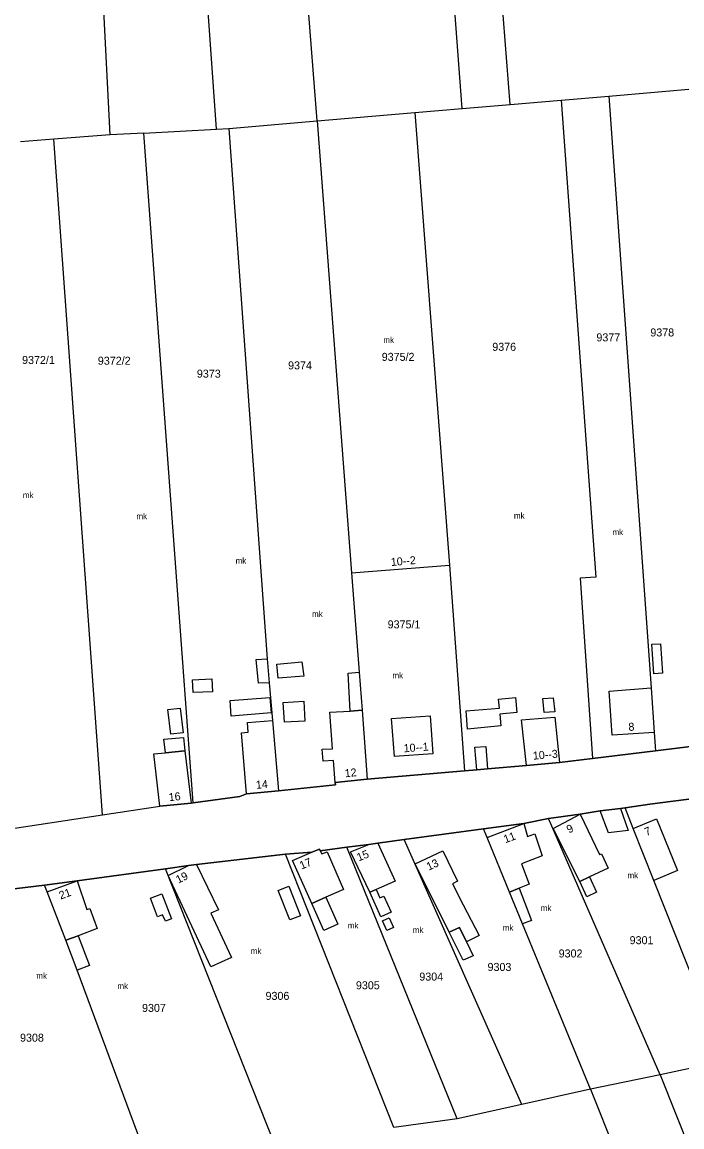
# Model space of a CAD drawing. Extents: x 768299 to 772392, y 136157 to 140026.
# Drawn here: x 769670.2 to 769835, y 137908.5 to 138184.5 of the extents above; entities that cross this region are included whole.
import ezdxf

# ---------------------------------------------------------------- set-up
doc = ezdxf.new("R2010")
doc.units = 0
for name, color, linetype in [('ITR-10-FRL_HATAR', 7, 'Continuous'), ('ITR-11-HRSZ', 7, 'Continuous'), ('ITR-15-MIN_OSZT', 7, 'Continuous'), ('ITR-30-LAKOEPULET', 7, 'Continuous'), ('ITR-31-GAZD_EPULET', 7, 'Continuous'), ('ITR-35-HAZSZAM', 7, 'Continuous')]:
    doc.layers.add(name, color=color, linetype=linetype)

msp = doc.modelspace()

# ---------------------------------------------------------------- linework, layer by layer
at = {"layer": 'ITR-10-FRL_HATAR'}
for p, q in [((769718.78, 138157.75), (769707.96, 138312.79)), ((769692.25, 138156.28), (769684.19, 138311.15)), ((769780.15, 138162.88), (769772.52, 138263.6)), ((769792.09, 138163.9), (769784.55, 138264.58)), ((769743.96, 138159.79), (769735.85, 138260.89)), ((769804.87, 138165), (769816.81, 138166.02)), ((769816.81, 138166.02), (769839.58, 138167.96)), ((769816.81, 138166.02), (769827.34, 138018.12)), ((769780.15, 138162.88), (769792.09, 138163.9)), ((769792.09, 138163.9), (769804.87, 138165)), ((769804.87, 138165), (769813.56, 138045.84)), ((769743.96, 138159.79), (769768.3, 138161.87)), ((769768.3, 138161.87), (769780.15, 138162.88)), ((769768.3, 138161.87), (769776.99, 138048.8)), ((769700.62, 138156.74), (769718.78, 138157.75)), ((769718.78, 138157.75), (769721.9, 138157.91)), ((769721.9, 138157.91), (769743.96, 138159.79)), ((769721.9, 138157.91), (769731.41, 138025.36)), ((769743.96, 138159.79), (769752.53, 138046.91)), ((769678.176, 138155.213), (769669.82, 138154.58)), ((769692.25, 138156.28), (769678.176, 138155.213)), ((769690.342, 137986.412), (769678.176, 138155.213)), ((769700.62, 138156.74), (769692.25, 138156.28)), ((769712.95, 137989.44), (769700.62, 138156.74)), ((769752.53, 138046.91), (769776.99, 138048.8)), ((769776.99, 138048.8), (769780.74, 137997.43)), ((769752.53, 138046.91), (769754.44, 138022.04)), ((769813.56, 138045.84), (769809.62, 138045.53)), ((769809.62, 138045.53), (769812.7, 138000.48)), ((769731.41, 138025.36), (769731.92, 138019.43)), ((769731.92, 138019.43), (769732.73, 138010)), ((769754.44, 138022.04), (769755.15, 138012.54)), ((769827.34, 138018.12), (769828.13, 138007.03)), ((769755.15, 138012.54), (769756.44, 137995.35)), ((769732.73, 138010), (769734.24, 137992.38)), ((769828.13, 138007.03), (769828.46, 138002.42)), ((769828.46, 138002.42), (769839.91, 138003.84)), ((769804.46, 137999.46), (769812.7, 138000.48)), ((769812.7, 138000.48), (769828.46, 138002.42)), ((769756.44, 137995.35), (769780.74, 137997.43)), ((769780.74, 137997.43), (769783.78, 137997.69)), ((769783.78, 137997.69), (769786.43, 137997.92)), ((769786.43, 137997.92), (769796.2, 137998.75)), ((769796.2, 137998.75), (769804.46, 137999.46)), ((769748.42, 137994.54), (769756.44, 137995.35)), ((769726.3, 137991.7), (769734.24, 137992.38)), ((769734.24, 137992.38), (769748.52, 137993.94)), ((769748.52, 137993.94), (769748.42, 137994.54)), ((769704.63, 137988.58), (769712.41, 137989.37)), ((769712.41, 137989.37), (769712.95, 137989.44)), ((769712.95, 137989.44), (769724.61, 137990.97)), ((769724.61, 137990.97), (769726.3, 137991.7)), ((769827.03, 137989.06), (769820.85, 137988.16)), ((769838.63, 137990.58), (769827.03, 137989.06)), ((769667.79, 137982.99), (769690.342, 137986.412)), ((769690.342, 137986.412), (769704.63, 137988.58)), ((769809.61, 137986.62), (769801.73, 137985.51)), ((769814.61, 137987.42), (769809.61, 137986.62)), ((769819.65, 137987.98), (769814.61, 137987.42)), ((769820.85, 137988.16), (769819.65, 137987.98)), ((769822.89, 137983), (769820.85, 137988.16)), ((769795.56, 137984.25), (769785.48, 137982.93)), ((769801.73, 137985.51), (769795.56, 137984.25)), ((769829.59, 137921.5), (769801.73, 137985.51)), ((769785.48, 137982.93), (769765.65, 137980.23)), ((769786.35, 137980.8), (769785.48, 137982.93)), ((769791.97, 137967.12), (769786.35, 137980.8)), ((769828.02, 137970.04), (769822.89, 137983)), ((769751.32, 137978.38), (769744.7, 137977.42)), ((769756.86, 137979.03), (769751.32, 137978.38)), ((769778.86, 137910.45), (769751.32, 137978.38)), ((769759.04, 137979.33), (769756.86, 137979.03)), ((769765.65, 137980.23), (769759.04, 137979.33)), ((769795.07, 137914.09), (769765.65, 137980.23)), ((769735.99, 137976.63), (769713.8, 137974.03)), ((769742.63, 137977.1), (769735.99, 137976.63)), ((769763.06, 137908.33), (769735.99, 137976.63)), ((769744.48, 137977.88), (769742.63, 137977.1)), ((769744.7, 137977.42), (769744.48, 137977.88)), ((769706, 137972.9), (769683.94, 137969.91)), ((769711.76, 137973.79), (769706, 137972.9)), ((769733.27, 137904.24), (769706, 137972.9)), ((769713.8, 137974.03), (769711.76, 137973.79)), ((769683.94, 137969.91), (769675.82, 137968.87)), ((769845.88, 137924.9), (769828.02, 137970.04)), ((769675.82, 137968.87), (769653.89, 137966.27)), ((769676.46, 137967.21), (769675.82, 137968.87)), ((769681.13, 137955.08), (769676.46, 137967.21)), ((769795.24, 137959.16), (769791.97, 137967.12)), ((769812.17, 137917.92), (769795.24, 137959.16)), ((769684.01, 137947.62), (769681.13, 137955.08)), ((769701.65, 137900), (769684.01, 137947.62)), ((769845.88, 137924.9), (769829.59, 137921.5)), ((769829.59, 137921.5), (769812.17, 137917.92)), ((769829.59, 137921.5), (769843.87, 137885.61)), ((769812.17, 137917.92), (769795.07, 137914.09)), ((769812.17, 137917.92), (769826.79, 137881.17)), ((769795.07, 137914.09), (769778.86, 137910.45)), ((769778.86, 137910.45), (769763.06, 137908.33))]:
    msp.add_line(p, q, dxfattribs=at)
at = {"layer": 'ITR-15-MIN_OSZT'}
for p, q in [((769718.78, 138157.75), (769707.96, 138312.79)), ((769692.25, 138156.28), (769684.19, 138311.15)), ((769780.15, 138162.88), (769772.52, 138263.6)), ((769792.09, 138163.9), (769784.55, 138264.58)), ((769743.96, 138159.79), (769735.85, 138260.89)), ((769804.87, 138165), (769816.81, 138166.02)), ((769816.81, 138166.02), (769839.58, 138167.96)), ((769816.81, 138166.02), (769827.34, 138018.12)), ((769780.15, 138162.88), (769792.09, 138163.9)), ((769792.09, 138163.9), (769804.87, 138165)), ((769804.87, 138165), (769813.56, 138045.84)), ((769743.96, 138159.79), (769768.3, 138161.87)), ((769768.3, 138161.87), (769780.15, 138162.88)), ((769768.3, 138161.87), (769776.99, 138048.8)), ((769700.62, 138156.74), (769718.78, 138157.75)), ((769718.78, 138157.75), (769721.9, 138157.91)), ((769721.9, 138157.91), (769743.96, 138159.79)), ((769721.9, 138157.91), (769731.41, 138025.36)), ((769743.96, 138159.79), (769752.53, 138046.91)), ((769678.176, 138155.213), (769669.82, 138154.58)), ((769692.25, 138156.28), (769678.176, 138155.213)), ((769690.342, 137986.412), (769678.176, 138155.213)), ((769700.62, 138156.74), (769692.25, 138156.28)), ((769712.95, 137989.44), (769700.62, 138156.74)), ((769752.53, 138046.91), (769776.99, 138048.8)), ((769776.99, 138048.8), (769780.74, 137997.43)), ((769752.53, 138046.91), (769754.44, 138022.04)), ((769813.56, 138045.84), (769809.62, 138045.53)), ((769809.62, 138045.53), (769812.7, 138000.48)), ((769731.41, 138025.36), (769731.92, 138019.43)), ((769731.92, 138019.43), (769732.73, 138010)), ((769754.44, 138022.04), (769755.15, 138012.54)), ((769827.34, 138018.12), (769828.13, 138007.03)), ((769755.15, 138012.54), (769756.44, 137995.35)), ((769732.73, 138010), (769734.24, 137992.38)), ((769828.13, 138007.03), (769828.46, 138002.42)), ((769839.91, 138003.84), (769828.46, 138002.42)), ((769812.7, 138000.48), (769804.46, 137999.46)), ((769828.46, 138002.42), (769812.7, 138000.48)), ((769780.74, 137997.43), (769756.44, 137995.35)), ((769783.78, 137997.69), (769780.74, 137997.43)), ((769786.43, 137997.92), (769783.78, 137997.69)), ((769796.2, 137998.75), (769786.43, 137997.92)), ((769804.46, 137999.46), (769796.2, 137998.75)), ((769756.44, 137995.35), (769748.42, 137994.54)), ((769734.24, 137992.38), (769726.3, 137991.7)), ((769748.52, 137993.94), (769734.24, 137992.38)), ((769748.42, 137994.54), (769748.52, 137993.94)), ((769704.63, 137988.58), (769712.41, 137989.37)), ((769712.41, 137989.37), (769712.95, 137989.44)), ((769724.61, 137990.97), (769712.95, 137989.44)), ((769726.3, 137991.7), (769724.61, 137990.97)), ((769820.85, 137988.16), (769827.03, 137989.06)), ((769827.03, 137989.06), (769838.63, 137990.58)), ((769667.79, 137982.99), (769690.342, 137986.412)), ((769690.342, 137986.412), (769704.63, 137988.58)), ((769801.73, 137985.51), (769809.61, 137986.62)), ((769809.61, 137986.62), (769814.61, 137987.42)), ((769814.61, 137987.42), (769819.65, 137987.98)), ((769819.65, 137987.98), (769820.85, 137988.16)), ((769822.89, 137983), (769820.85, 137988.16)), ((769785.48, 137982.93), (769795.56, 137984.25)), ((769795.56, 137984.25), (769801.73, 137985.51)), ((769829.59, 137921.5), (769801.73, 137985.51)), ((769765.65, 137980.23), (769785.48, 137982.93)), ((769786.35, 137980.8), (769785.48, 137982.93)), ((769791.97, 137967.12), (769786.35, 137980.8)), ((769828.02, 137970.04), (769822.89, 137983)), ((769744.7, 137977.42), (769751.32, 137978.38)), ((769751.32, 137978.38), (769756.86, 137979.03)), ((769778.86, 137910.45), (769751.32, 137978.38)), ((769756.86, 137979.03), (769759.04, 137979.33)), ((769759.04, 137979.33), (769765.65, 137980.23)), ((769795.07, 137914.09), (769765.65, 137980.23)), ((769713.8, 137974.03), (769735.99, 137976.63)), ((769735.99, 137976.63), (769742.63, 137977.1)), ((769763.06, 137908.33), (769735.99, 137976.63)), ((769742.63, 137977.1), (769744.48, 137977.88)), ((769744.48, 137977.88), (769744.7, 137977.42)), ((769683.94, 137969.91), (769706, 137972.9)), ((769706, 137972.9), (769711.76, 137973.79)), ((769733.27, 137904.24), (769706, 137972.9)), ((769711.76, 137973.79), (769713.8, 137974.03)), ((769675.82, 137968.87), (769683.94, 137969.91)), ((769845.88, 137924.9), (769828.02, 137970.04)), ((769653.89, 137966.27), (769675.82, 137968.87)), ((769676.46, 137967.21), (769675.82, 137968.87)), ((769681.13, 137955.08), (769676.46, 137967.21)), ((769795.24, 137959.16), (769791.97, 137967.12)), ((769812.17, 137917.92), (769795.24, 137959.16)), ((769684.01, 137947.62), (769681.13, 137955.08)), ((769701.65, 137900), (769684.01, 137947.62)), ((769845.88, 137924.9), (769829.59, 137921.5)), ((769829.59, 137921.5), (769812.17, 137917.92)), ((769829.59, 137921.5), (769843.87, 137885.61)), ((769812.17, 137917.92), (769795.07, 137914.09)), ((769812.17, 137917.92), (769826.79, 137881.17)), ((769795.07, 137914.09), (769778.86, 137910.45)), ((769778.86, 137910.45), (769763.06, 137908.33))]:
    msp.add_line(p, q, dxfattribs=at)
at = {"layer": 'ITR-30-LAKOEPULET'}
for p, q in [((769816.83, 138017.32), (769827.34, 138018.12)), ((769817.62, 138006.3), (769816.83, 138017.32)), ((769827.34, 138018.12), (769828.13, 138007.03)), ((769747.09, 138012.05), (769752.17, 138012.36)), ((769747.78, 138002.92), (769747.09, 138012.05)), ((769752.17, 138012.36), (769755.15, 138012.54)), ((769755.15, 138012.54), (769756.44, 137995.35)), ((769762.52, 138010.47), (769772.15, 138011.16)), ((769772.15, 138011.16), (769772.83, 138001.7)), ((769726.51, 138009.51), (769732.73, 138010)), ((769726.71, 138007.09), (769726.51, 138009.51)), ((769732.73, 138010), (769734.24, 137992.38)), ((769763.2, 138001.01), (769762.52, 138010.47)), ((769794.99, 138010.16), (769803.25, 138010.82)), ((769796.2, 137998.75), (769794.99, 138010.16)), ((769803.25, 138010.82), (769804.46, 137999.46)), ((769725, 138006.89), (769726.71, 138007.09)), ((769726.3, 137991.7), (769725, 138006.89)), ((769828.13, 138007.03), (769817.62, 138006.3)), ((769745.18, 138002.79), (769747.78, 138002.92)), ((769703.12, 138001.63), (769706.04, 138001.93)), ((769704.63, 137988.58), (769703.12, 138001.63)), ((769706.04, 138001.93), (769710.9, 138002.43)), ((769710.9, 138002.43), (769712.41, 137989.37)), ((769745.42, 137999.84), (769745.18, 138002.79)), ((769772.83, 138001.7), (769763.2, 138001.01)), ((769748.01, 138000.01), (769745.42, 137999.84)), ((769748.42, 137994.54), (769748.01, 138000.01)), ((769804.46, 137999.46), (769796.2, 137998.75)), ((769756.44, 137995.35), (769748.42, 137994.54)), ((769734.24, 137992.38), (769726.3, 137991.7)), ((769712.41, 137989.37), (769704.63, 137988.58)), ((769802.86, 137983.01), (769809.61, 137986.62)), ((769809.61, 137986.62), (769814.43, 137976.49)), ((769786.35, 137980.8), (769795.56, 137984.25)), ((769795.56, 137984.25), (769796.44, 137981)), ((769822.89, 137983), (769828.69, 137985.43)), ((769828.69, 137985.43), (769833.95, 137972.48)), ((769791.97, 137967.12), (769786.35, 137980.8)), ((769796.44, 137981), (769798.28, 137981.68)), ((769798.28, 137981.68), (769800.16, 137976.16)), ((769809.5, 137969.77), (769802.86, 137983.01)), ((769828.02, 137970.04), (769822.89, 137983)), ((769752.21, 137977.18), (769756.86, 137979.03)), ((769756.86, 137979.03), (769759.04, 137979.33)), ((769759.04, 137979.33), (769763.39, 137969.84)), ((769737.74, 137975.03), (769742.63, 137977.1)), ((769742.63, 137977.1), (769744.48, 137977.88)), ((769744.48, 137977.88), (769744.7, 137977.42)), ((769744.7, 137977.42), (769745.1, 137976.67)), ((769745.1, 137976.67), (769746.42, 137977.2)), ((769746.42, 137977.2), (769750.48, 137967.78)), ((769757.09, 137967.1), (769752.21, 137977.18)), ((769768.43, 137974.22), (769775.31, 137977.39)), ((769775.31, 137977.39), (769778.98, 137969.88)), ((769800.16, 137976.16), (769795, 137974.21)), ((769814.43, 137976.49), (769814.94, 137976.72)), ((769814.94, 137976.72), (769816.61, 137973.13)), ((769706.7, 137971.3), (769711.76, 137973.79)), ((769711.76, 137973.79), (769713.8, 137974.03)), ((769713.8, 137974.03), (769719.31, 137962.71)), ((769742.59, 137964.28), (769737.74, 137975.03)), ((769776.93, 137957.11), (769768.43, 137974.22)), ((769795, 137974.21), (769796.91, 137969.13)), ((769816.61, 137973.13), (769811.91, 137970.91)), ((769676.46, 137967.21), (769683.94, 137969.91)), ((769683.94, 137969.91), (769686.43, 137962.79)), ((769717.39, 137948.47), (769706.7, 137971.3)), ((769763.39, 137969.84), (769758.63, 137967.76)), ((769778.98, 137969.88), (769777.72, 137969.22)), ((769811.91, 137970.91), (769809.5, 137969.77)), ((769833.95, 137972.48), (769828.02, 137970.04)), ((769681.13, 137955.08), (769676.46, 137967.21)), ((769750.48, 137967.78), (769746.12, 137965.84)), ((769758.63, 137967.76), (769757.09, 137967.1)), ((769777.72, 137969.22), (769780.43, 137963.97)), ((769794.37, 137968.09), (769791.97, 137967.12)), ((769796.91, 137969.13), (769794.37, 137968.09)), ((769746.12, 137965.84), (769742.59, 137964.28)), ((769686.43, 137962.79), (769687.14, 137963.02)), ((769687.14, 137963.02), (769689, 137958.01)), ((769719.31, 137962.71), (769717.37, 137961.85)), ((769717.37, 137961.85), (769722.56, 137950.78)), ((769780.43, 137963.97), (769784.4, 137956.29)), ((769684.21, 137956.23), (769681.13, 137955.08)), ((769689, 137958.01), (769684.21, 137956.23)), ((769779.49, 137958.28), (769776.93, 137957.11)), ((769781.2, 137954.7), (769779.49, 137958.28)), ((769784.4, 137956.29), (769781.2, 137954.7)), ((769722.56, 137950.78), (769717.39, 137948.47))]:
    msp.add_line(p, q, dxfattribs=at)
at = {"layer": 'ITR-31-GAZD_EPULET'}
for p, q in [((769827.51, 138029.03), (769829.71, 138029.18)), ((769828.01, 138021.68), (769827.51, 138029.03)), ((769829.71, 138029.18), (769830.2, 138021.83)), ((769728.67, 138025.22), (769731.41, 138025.36)), ((769729.23, 138019.31), (769728.67, 138025.22)), ((769731.41, 138025.36), (769731.92, 138019.43)), ((769733.88, 138024.11), (769740.13, 138024.62)), ((769734.16, 138020.6), (769733.88, 138024.11)), ((769740.13, 138024.62), (769740.57, 138021.04)), ((769712.82, 138020.17), (769717.6, 138020.38)), ((769712.97, 138016.95), (769712.82, 138020.17)), ((769717.6, 138020.38), (769717.74, 138017.17)), ((769731.92, 138019.43), (769729.23, 138019.31)), ((769740.57, 138021.04), (769734.16, 138020.6)), ((769751.68, 138021.86), (769754.44, 138022.04)), ((769752.17, 138012.36), (769751.68, 138021.86)), ((769754.44, 138022.04), (769755.15, 138012.54)), ((769830.2, 138021.83), (769828.01, 138021.68)), ((769717.74, 138017.17), (769712.97, 138016.95)), ((769722.17, 138015.02), (769732.13, 138015.78)), ((769722.44, 138011.11), (769722.17, 138015.02)), ((769732.13, 138015.78), (769732.44, 138011.88)), ((769735.44, 138014.48), (769740.57, 138014.81)), ((769735.75, 138009.54), (769735.44, 138014.48)), ((769740.57, 138014.81), (769740.88, 138009.86)), ((769789.22, 138015.33), (769793.47, 138015.73)), ((769789.43, 138013.11), (769789.22, 138015.33)), ((769793.47, 138015.73), (769793.82, 138011.97)), ((769800.25, 138015.52), (769802.88, 138015.64)), ((769800.64, 138012.02), (769800.25, 138015.52)), ((769802.88, 138015.64), (769803.26, 138012.19)), ((769706.62, 138012.77), (769709.7, 138013.07)), ((769707.36, 138006.62), (769706.62, 138012.77)), ((769709.7, 138013.07), (769710.44, 138006.88)), ((769732.44, 138011.88), (769722.44, 138011.11)), ((769755.15, 138012.54), (769752.17, 138012.36)), ((769781.12, 138012.37), (769789.43, 138013.11)), ((769781.47, 138007.86), (769781.12, 138012.37)), ((769793.82, 138011.97), (769789.55, 138011.57)), ((769789.55, 138011.57), (769789.82, 138008.65)), ((769803.26, 138012.19), (769800.64, 138012.02)), ((769740.88, 138009.86), (769735.75, 138009.54)), ((769789.82, 138008.65), (769781.47, 138007.86)), ((769705.66, 138005.29), (769710.55, 138005.73)), ((769710.44, 138006.88), (769707.36, 138006.62)), ((769710.55, 138005.73), (769710.9, 138002.43)), ((769706.04, 138001.93), (769705.66, 138005.29)), ((769783.31, 138003.35), (769786.01, 138003.51)), ((769783.78, 137997.69), (769783.31, 138003.35)), ((769786.01, 138003.51), (769786.43, 137997.92)), ((769710.9, 138002.43), (769706.04, 138001.93)), ((769786.43, 137997.92), (769783.78, 137997.69)), ((769814.61, 137987.42), (769819.65, 137987.98)), ((769816.73, 137981.94), (769814.61, 137987.42)), ((769819.65, 137987.98), (769821.61, 137982.5)), ((769821.61, 137982.5), (769816.73, 137981.94)), ((769809.5, 137969.77), (769811.91, 137970.91)), ((769811.24, 137965.92), (769809.5, 137969.77)), ((769811.91, 137970.91), (769813.68, 137967.14)), ((769734.17, 137967.56), (769736.85, 137968.61)), ((769737.1, 137960.18), (769734.17, 137967.56)), ((769736.85, 137968.61), (769739.77, 137961.22)), ((769757.09, 137967.1), (769758.63, 137967.76)), ((769759.86, 137960.93), (769757.09, 137967.1)), ((769758.63, 137967.76), (769759.58, 137965.67)), ((769791.97, 137967.12), (769794.37, 137968.09)), ((769795.24, 137959.16), (769791.97, 137967.12)), ((769794.37, 137968.09), (769797.49, 137960.03)), ((769813.68, 137967.14), (769811.24, 137965.92)), ((769702.31, 137965.62), (769705.16, 137966.67)), ((769704.03, 137960.97), (769702.31, 137965.62)), ((769705.16, 137966.67), (769707.51, 137960.46)), ((769742.59, 137964.28), (769746.12, 137965.84)), ((769745.59, 137957.5), (769742.59, 137964.28)), ((769746.12, 137965.84), (769749.12, 137959.12)), ((769759.58, 137965.67), (769760.55, 137966.13)), ((769760.55, 137966.13), (769762.43, 137962.11)), ((769705.32, 137961.46), (769704.03, 137960.97)), ((769706.02, 137959.89), (769705.32, 137961.46)), ((769762.43, 137962.11), (769759.86, 137960.93)), ((769707.51, 137960.46), (769706.02, 137959.89)), ((769739.77, 137961.22), (769737.1, 137960.18)), ((769749.12, 137959.12), (769745.59, 137957.5)), ((769760.23, 137959.93), (769761.88, 137960.67)), ((769761.32, 137957.53), (769760.23, 137959.93)), ((769761.88, 137960.67), (769762.97, 137958.28)), ((769797.49, 137960.03), (769795.24, 137959.16)), ((769681.13, 137955.08), (769684.21, 137956.23)), ((769684.21, 137956.23), (769687.05, 137948.8)), ((769762.97, 137958.28), (769761.32, 137957.53)), ((769776.93, 137957.11), (769779.49, 137958.28)), ((769780.42, 137950.15), (769776.93, 137957.11)), ((769779.49, 137958.28), (769781.2, 137954.7)), ((769684.01, 137947.62), (769681.13, 137955.08)), ((769781.2, 137954.7), (769782.89, 137951.2)), ((769782.89, 137951.2), (769780.42, 137950.15)), ((769687.05, 137948.8), (769684.01, 137947.62))]:
    msp.add_line(p, q, dxfattribs=at)

# ---------------------------------------------------------------- texts
at = {"layer": 'ITR-11-HRSZ'}
for s, p in [('9378', (769827.14, 138105.95)), ('9377', (769813.67, 138104.72)), ('9376', (769787.66, 138102.36)), ('9372/1', (769670.22, 138099.068)), ('9372/2', (769689.142, 138098.885)), ('9374', (769736.66, 138097.72)), ('9375/2', (769760.05, 138099.85)), ('9373', (769713.88, 138095.65)), ('9375/1', (769761.53, 138033.01)), ('9301', (769821.97, 137954.1)), ('9302', (769804.24, 137950.79)), ('9303', (769786.48, 137947.42)), ('9304', (769769.44, 137945.01)), ('9306', (769731.03, 137940.19)), ('9305', (769753.6, 137942.84)), ('9307', (769700.18, 137937.18)), ('9308', (769669.71, 137929.74))]:
    msp.add_text(s, height=2, dxfattribs=at).set_placement(p)
at = {"layer": 'ITR-15-MIN_OSZT'}
for p in [(769760.445, 138104.342), (769670.411, 138065.551), (769698.768, 138060.291), (769793.068, 138060.427), (769817.686, 138056.305), (769723.546, 138049.168), (769742.638, 138035.849), (769762.715, 138020.512), (769821.426, 137970.57), (769799.761, 137962.399), (769751.577, 137958.027), (769790.276, 137957.464), (769767.8, 137956.918), (769727.313, 137951.653), (769673.765, 137945.469), (769694.02, 137942.903)]:
    msp.add_text('mk', height=1.5, dxfattribs=at).set_placement(p)
at = {"layer": 'ITR-35-HAZSZAM'}
for s, rotation, p in [('10--2', 4.7, (769762.4, 138048.58)), ('8', 3.9, (769821.73, 138007.38)), ('10--1', 4.1, (769765.59, 138002.04)), ('10--3', 4.9, (769797.88, 138000.19)), ('12', 5.8, (769750.9, 137995.8)), ('14', 4.9, (769728.7, 137992.91)), ('16', 5.8, (769706.94, 137989.82)), ('9', 28.1, (769806.85, 137981.74)), ('11', 20.5, (769790.92, 137979.31)), ('7', 22.7, (769826.16, 137981.12)), ('17', 22.9, (769740.03, 137972.74)), ('15', 21.7, (769754.29, 137974.78)), ('13', 24.7, (769771.78, 137972.46)), ('19', 26.2, (769709.22, 137969.2)), ('21', 19.9, (769679.86, 137965.25))]:
    msp.add_text(s, height=2, rotation=rotation, dxfattribs=at).set_placement(p)

doc.saveas('drawing.dxf')
